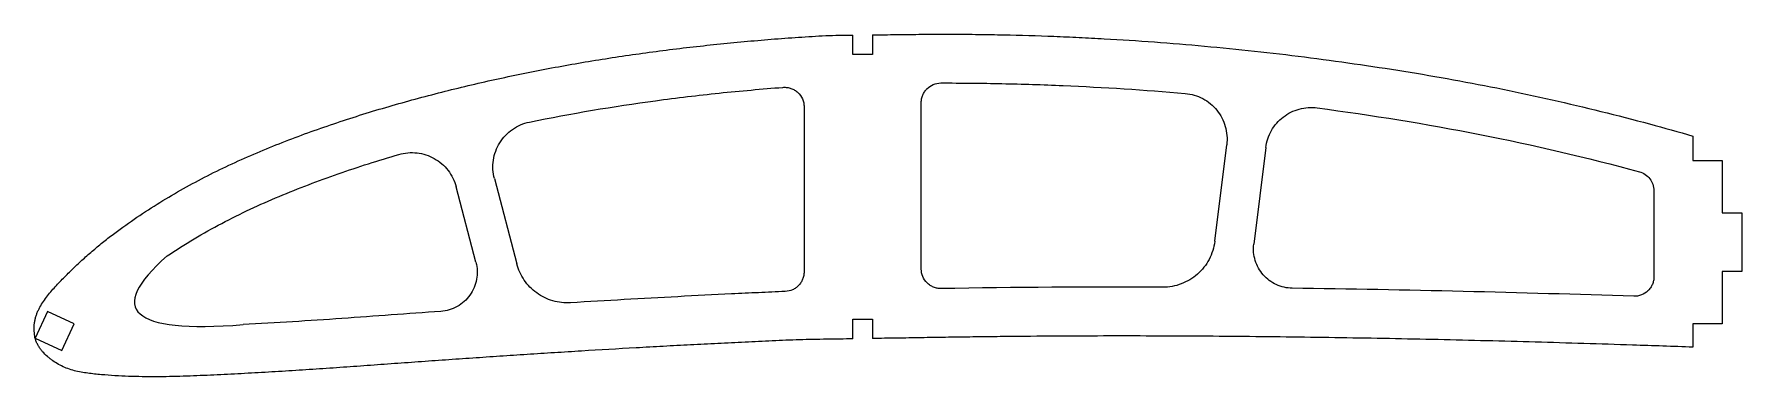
# Model space of a CAD drawing. Header units: millimetres. Extents: x -86 to 89, y 10 to 46.
import ezdxf

# ---------------------------------------------------------------- set-up
doc = ezdxf.new("R2010")
doc.units = ezdxf.units.MM

msp = doc.modelspace()

# ---------------------------------------------------------------- linework, layer by layer
for p, q in [((-0.1, 45.46), (-0.1, 43.46)), ((-2.1, 43.46), (-2.1, 45.44)), ((-0.1, 43.46), (-2.1, 43.46)), ((83.9, 35.1), (83.9, 32.6)), ((83.9, 32.6), (86.9, 32.6)), ((86.9, 32.6), (86.9, 27.22)), ((86.9, 27.22), (88.9, 27.22)), ((88.9, 27.22), (88.9, 21.22)), ((88.9, 21.22), (86.9, 21.22)), ((86.9, 21.22), (86.9, 15.88)), ((-2.1, 14.34), (-2.1, 16.34)), ((-2.1, 16.34), (-0.1, 16.34)), ((-0.1, 16.34), (-0.1, 14.38)), ((86.9, 15.88), (83.9, 15.88)), ((83.9, 15.88), (83.9, 13.48))]:
    msp.add_line(p, q)
at = {"color": 7, "linetype": 'Continuous', "lineweight": 25}
for p, q in [((4.9, 21.48), (4.9, 38.53)), ((-7.1, 38.09), (-7.1, 21.18)), ((34.94, 24.32), (36.17, 34.21)), ((40.16, 33.91), (38.94, 24.03)), ((-40.69, 22.18), (-42.72, 29.91)), ((-38.8, 30.74), (-36.51, 22.01)), ((79.9, 29.51), (79.9, 20.69)), ((-72.31, 22.82), (-72.31, 22.82)), ((-84.54, 17.13), (-85.81, 14.41)), ((-81.82, 15.86), (-84.54, 17.13)), ((-83.09, 13.15), (-81.82, 15.86)), ((-85.81, 14.41), (-83.09, 13.15))]:
    msp.add_line(p, q, dxfattribs=at)
for points, knots in [([(-0.1, 45.46), (0.09, 45.46), (1.14, 45.47), (3.05, 45.49), (5.62, 45.53), (8.19, 45.53), (10.77, 45.51), (14.2, 45.45), (17.63, 45.35), (21.05, 45.2), (24.48, 45.02), (28.76, 44.74), (33.89, 44.32), (39.01, 43.81), (44.12, 43.21), (49.22, 42.52), (54.31, 41.75), (61.08, 40.59), (69.48, 38.88), (77.64, 36.86), (82.42, 35.53), (83.9, 35.1)], [0.465171, 0.465171, 0.465171, 0.465171, 0.4686522, 0.4842772, 0.4999022, 0.5155272, 0.5311522, 0.5467772, 0.5780272, 0.5936522, 0.6092772, 0.6405272, 0.6717772, 0.7030272, 0.7342772, 0.7655272, 0.7967772, 0.8280272, 0.8905272, 0.9530272, 0.9810102, 0.9810102, 0.9810102, 0.9810102]), ([(-2.1, 14.34), (-2.99, 14.32), (-4.35, 14.3), (-6.17, 14.27), (-7.57, 14.24), (-8.96, 14.19), (-10.35, 14.12), (-11.75, 14.05), (-13.61, 13.97), (-15.93, 13.86), (-18.72, 13.72), (-21.51, 13.57), (-25.23, 13.36), (-28.94, 13.15), (-32.66, 12.91), (-35.45, 12.73), (-38.24, 12.55), (-41.02, 12.36), (-43.81, 12.17), (-46.6, 11.97), (-49.38, 11.77), (-52.17, 11.57), (-54.96, 11.37), (-57.75, 11.18), (-60.54, 11), (-62.86, 10.87), (-64.72, 10.77), (-66.12, 10.7), (-67.52, 10.63), (-68.91, 10.57), (-70.31, 10.51), (-71.71, 10.47), (-73.1, 10.45), (-74.5, 10.45), (-75.9, 10.48), (-77.3, 10.53), (-78.69, 10.63), (-80.08, 10.76), (-81.47, 10.96), (-82.59, 11.3), (-83.42, 11.71), (-83.92, 12.02), (-84.29, 12.3), (-84.65, 12.6), (-84.98, 12.93), (-85.23, 13.24), (-85.37, 13.43), (-85.46, 13.58), (-85.55, 13.73), (-85.63, 13.89), (-85.7, 14.05), (-85.76, 14.21), (-85.82, 14.37), (-85.85, 14.54), (-85.87, 14.72), (-85.89, 14.89), (-85.9, 15.06), (-85.91, 15.3), (-85.92, 15.59), (-85.89, 15.88), (-85.86, 16.11), (-85.83, 16.28), (-85.79, 16.45), (-85.73, 16.67), (-85.63, 16.95), (-85.49, 17.27), (-85.28, 17.68), (-84.97, 18.17), (-84.55, 18.74), (-84.11, 19.28), (-83.64, 19.8), (-83.16, 20.31), (-82.67, 20.8), (-82.01, 21.46), (-81.17, 22.26), (-80.12, 23.2), (-79.05, 24.09), (-77.95, 24.95), (-76.45, 26.06), (-74.53, 27.38), (-72.15, 28.86), (-69.72, 30.24), (-67.24, 31.52), (-64.71, 32.71), (-62.14, 33.8), (-59.54, 34.83), (-56.91, 35.79), (-54.26, 36.69), (-51.6, 37.54), (-48.92, 38.33), (-46.23, 39.07), (-43.52, 39.77), (-40.8, 40.43), (-38.08, 41.04), (-34.43, 41.8), (-29.85, 42.65), (-25.25, 43.36), (-21.56, 43.86), (-18.79, 44.2), (-16.02, 44.5), (-13.24, 44.77), (-10.46, 45.01), (-7.67, 45.22), (-4.89, 45.39), (-3.03, 45.44), (-2.1, 45.44)], [0.2635635, 0.2635635, 0.2635635, 0.2635635, 0.2714764, 0.2756018, 0.2797272, 0.2838525, 0.2879779, 0.2921033, 0.2962287, 0.3044794, 0.3127301, 0.3209809, 0.3292316, 0.3457331, 0.3539839, 0.3622346, 0.3704853, 0.3787361, 0.3869868, 0.3952376, 0.4034883, 0.4117391, 0.4199898, 0.4282405, 0.4364913, 0.444742, 0.4488674, 0.4529928, 0.4571181, 0.4612435, 0.4653689, 0.4694943, 0.4736196, 0.477745, 0.4818704, 0.4859957, 0.4901211, 0.4942465, 0.4983719, 0.5024972, 0.5045599, 0.5066226, 0.507654, 0.5086853, 0.510748, 0.5117793, 0.512295, 0.5128107, 0.5133263, 0.513842, 0.5143577, 0.5148734, 0.515389, 0.5159047, 0.5164204, 0.516936, 0.5174517, 0.5179674, 0.5189987, 0.5200301, 0.5205457, 0.5210614, 0.5215771, 0.5220928, 0.5231241, 0.5241554, 0.5251868, 0.5272495, 0.5293122, 0.5313748, 0.5334375, 0.5355002, 0.5375629, 0.5396256, 0.543751, 0.5478763, 0.5520017, 0.5561271, 0.5602524, 0.5685032, 0.5767539, 0.5850047, 0.5932554, 0.6015062, 0.6097569, 0.6180076, 0.6262584, 0.6345091, 0.6427599, 0.6510106, 0.6592614, 0.6675121, 0.6757628, 0.6840136, 0.6922643, 0.7087658, 0.7252673, 0.733518, 0.7417688, 0.7500195, 0.7582703, 0.766521, 0.7747718, 0.7830225, 0.7912732, 0.7912732, 0.7912732, 0.7912732]), ([(4.9, 38.53), (4.9, 38.66), (4.91, 38.79), (4.96, 39.04), (5, 39.17), (5.1, 39.41), (5.16, 39.53), (5.31, 39.74), (5.39, 39.85), (5.67, 40.12), (5.89, 40.27), (6.37, 40.47), (6.63, 40.53), (6.9, 40.53)], [0, 0, 0, 0, 0.125, 0.125, 0.25, 0.25, 0.375, 0.375, 0.5, 0.5, 0.75, 0.75, 1, 1, 1, 1]), ([(6.9, 40.53), (8.99, 40.53), (11.07, 40.51), (15.25, 40.42), (17.33, 40.36), (23.59, 40.09), (27.75, 39.82), (31.91, 39.46)], [0, 0, 0, 0, 0.25, 0.25, 0.5, 0.5, 1, 1, 1, 1]), ([(-35.21, 36.53), (-30.93, 37.41), (-26.62, 38.13), (-20.13, 39.01), (-17.96, 39.27), (-14.7, 39.61), (-13.61, 39.71), (-11.44, 39.91), (-10.35, 40), (-9.26, 40.08)], [0, 0, 0, 0, 0.5, 0.5, 0.75, 0.75, 0.875, 0.875, 1, 1, 1, 1]), ([(-9.26, 40.08), (-9.12, 40.09), (-8.98, 40.09), (-8.71, 40.05), (-8.57, 40.02), (-8.31, 39.93), (-8.19, 39.88), (-7.95, 39.73), (-7.84, 39.65), (-7.54, 39.37), (-7.38, 39.14), (-7.21, 38.77), (-7.17, 38.63), (-7.11, 38.36), (-7.1, 38.23), (-7.1, 38.09)], [0, 0, 0, 0, 0.125, 0.125, 0.25, 0.25, 0.375, 0.375, 0.5, 0.5, 0.75, 0.75, 0.875, 0.875, 1, 1, 1, 1]), ([(31.91, 39.46), (32.23, 39.43), (32.54, 39.37), (33.14, 39.2), (33.43, 39.08), (33.99, 38.78), (34.25, 38.61), (34.73, 38.21), (34.96, 37.98), (35.35, 37.5), (35.52, 37.24), (35.82, 36.68), (35.93, 36.38), (36.11, 35.78), (36.16, 35.47), (36.21, 34.84), (36.21, 34.53), (36.17, 34.21)], [0, 0, 0, 0, 0.125, 0.125, 0.25, 0.25, 0.375, 0.375, 0.5, 0.5, 0.625, 0.625, 0.75, 0.75, 0.875, 0.875, 1, 1, 1, 1]), ([(40.16, 33.91), (40.2, 34.22), (40.27, 34.52), (40.46, 35.1), (40.59, 35.39), (40.9, 35.93), (41.08, 36.18), (41.48, 36.64), (41.71, 36.86), (42.19, 37.23), (42.45, 37.4), (43.01, 37.67), (43.3, 37.78), (43.89, 37.94), (44.2, 37.99), (44.82, 38.03), (45.13, 38.02), (45.44, 37.98)], [0, 0, 0, 0, 0.125, 0.125, 0.25, 0.25, 0.375, 0.375, 0.5, 0.5, 0.625, 0.625, 0.75, 0.75, 0.875, 0.875, 1, 1, 1, 1]), ([(45.44, 37.98), (51.03, 37.24), (56.58, 36.34), (67.58, 34.17), (73.02, 32.9), (78.42, 31.44)], [0, 0, 0, 0, 0.5, 0.5, 1, 1, 1, 1]), ([(-38.8, 30.74), (-38.89, 31.05), (-38.93, 31.36), (-38.97, 32), (-38.95, 32.32), (-38.86, 32.95), (-38.78, 33.25), (-38.56, 33.85), (-38.42, 34.14), (-38.09, 34.67), (-37.89, 34.93), (-37.45, 35.39), (-37.21, 35.6), (-36.7, 35.96), (-36.42, 36.12), (-35.83, 36.37), (-35.53, 36.46), (-35.21, 36.53)], [0, 0, 0, 0, 0.125, 0.125, 0.25, 0.25, 0.375, 0.375, 0.5, 0.5, 0.625, 0.625, 0.75, 0.75, 0.875, 0.875, 1, 1, 1, 1]), ([(-48.58, 33.21), (-48.28, 33.3), (-47.97, 33.36), (-47.35, 33.41), (-47.03, 33.41), (-46.41, 33.34), (-46.11, 33.27), (-45.51, 33.08), (-45.22, 32.95), (-44.68, 32.64), (-44.43, 32.47), (-43.95, 32.05), (-43.74, 31.83), (-43.36, 31.34), (-43.19, 31.07), (-42.91, 30.5), (-42.8, 30.21), (-42.72, 29.91)], [0, 0, 0, 0, 0.125, 0.125, 0.25, 0.25, 0.375, 0.375, 0.5, 0.5, 0.625, 0.625, 0.75, 0.75, 0.875, 0.875, 1, 1, 1, 1]), ([(-72.31, 22.82), (-70.49, 24.04), (-68.62, 25.15), (-64.79, 27.17), (-62.83, 28.08), (-58.85, 29.75), (-56.83, 30.52), (-52.74, 31.94), (-50.67, 32.6), (-48.58, 33.21)], [0, 0, 0, 0, 0.25, 0.25, 0.5, 0.5, 0.75, 0.75, 1, 1, 1, 1]), ([(78.42, 31.44), (78.63, 31.38), (78.83, 31.29), (79.2, 31.05), (79.35, 30.9), (79.62, 30.55), (79.72, 30.36), (79.86, 29.95), (79.9, 29.73), (79.9, 29.51)], [0, 0, 0, 0, 0.25, 0.25, 0.5, 0.5, 0.75, 0.75, 1, 1, 1, 1]), ([(34.94, 24.32), (34.9, 23.99), (34.83, 23.68), (34.64, 23.06), (34.52, 22.76), (34.21, 22.19), (34.04, 21.92), (33.64, 21.41), (33.41, 21.17), (32.93, 20.74), (32.67, 20.55), (32.11, 20.22), (31.82, 20.08), (31.21, 19.85), (30.9, 19.76), (30.26, 19.65), (29.94, 19.62), (29.61, 19.62)], [0, 0, 0, 0, 0.125, 0.125, 0.25, 0.25, 0.375, 0.375, 0.5, 0.5, 0.625, 0.625, 0.75, 0.75, 0.875, 0.875, 1, 1, 1, 1]), ([(42.88, 19.51), (42.6, 19.52), (42.32, 19.55), (41.77, 19.67), (41.5, 19.77), (40.99, 20), (40.75, 20.15), (40.3, 20.49), (40.09, 20.68), (39.72, 21.1), (39.56, 21.33), (39.28, 21.83), (39.17, 22.09), (39.01, 22.62), (38.95, 22.91), (38.9, 23.47), (38.91, 23.75), (38.94, 24.03)], [0, 0, 0, 0, 0.125, 0.125, 0.25, 0.25, 0.375, 0.375, 0.5, 0.5, 0.625, 0.625, 0.75, 0.75, 0.875, 0.875, 1, 1, 1, 1]), ([(-40.69, 22.18), (-40.61, 21.89), (-40.57, 21.6), (-40.55, 21.02), (-40.57, 20.72), (-40.68, 20.14), (-40.76, 19.86), (-40.99, 19.31), (-41.14, 19.05), (-41.48, 18.58), (-41.68, 18.35), (-42.12, 17.96), (-42.35, 17.79), (-42.87, 17.5), (-43.14, 17.39), (-43.71, 17.22), (-44, 17.17), (-44.3, 17.15)], [0, 0, 0, 0, 0.125, 0.125, 0.25, 0.25, 0.375, 0.375, 0.5, 0.5, 0.625, 0.625, 0.75, 0.75, 0.875, 0.875, 1, 1, 1, 1]), ([(-31, 18.03), (-31.62, 17.99), (-32.22, 18.06), (-33.12, 18.32), (-33.4, 18.43), (-33.95, 18.69), (-34.22, 18.85), (-34.72, 19.21), (-34.95, 19.42), (-35.37, 19.85), (-35.57, 20.09), (-36.09, 20.86), (-36.35, 21.41), (-36.51, 22.01)], [0, 0, 0, 0, 0.25, 0.25, 0.375, 0.375, 0.5, 0.5, 0.625, 0.625, 0.75, 0.75, 1, 1, 1, 1]), ([(-7.1, 21.18), (-7.1, 21.06), (-7.11, 20.93), (-7.16, 20.68), (-7.2, 20.56), (-7.29, 20.32), (-7.35, 20.21), (-7.49, 19.99), (-7.57, 19.89), (-7.75, 19.71), (-7.84, 19.62), (-8.05, 19.48), (-8.16, 19.41), (-8.51, 19.26), (-8.76, 19.2), (-9.02, 19.19)], [0, 0, 0, 0, 0.125, 0.125, 0.25, 0.25, 0.375, 0.375, 0.5, 0.5, 0.625, 0.625, 0.75, 0.75, 1, 1, 1, 1]), ([(6.93, 19.48), (6.8, 19.48), (6.67, 19.49), (6.41, 19.54), (6.28, 19.58), (6.03, 19.68), (5.92, 19.74), (5.7, 19.88), (5.59, 19.97), (5.31, 20.24), (5.16, 20.47), (4.95, 20.95), (4.9, 21.22), (4.9, 21.48)], [0, 0, 0, 0, 0.125, 0.125, 0.25, 0.25, 0.375, 0.375, 0.5, 0.5, 0.75, 0.75, 1, 1, 1, 1]), ([(77.83, 18.69), (72.01, 18.88), (66.19, 19.05), (54.54, 19.33), (48.71, 19.44), (42.88, 19.51)], [0, 0, 0, 0, 0.5, 0.5, 1, 1, 1, 1]), ([(79.9, 20.69), (79.9, 20.56), (79.89, 20.42), (79.83, 20.16), (79.79, 20.03), (79.69, 19.79), (79.63, 19.67), (79.47, 19.45), (79.39, 19.35), (79.1, 19.07), (78.87, 18.92), (78.5, 18.78), (78.37, 18.74), (78.1, 18.7), (77.97, 18.69), (77.83, 18.69)], [0, 0, 0, 0, 0.125, 0.125, 0.25, 0.25, 0.375, 0.375, 0.5, 0.5, 0.75, 0.75, 0.875, 0.875, 1, 1, 1, 1]), ([(-9.02, 19.19), (-9.94, 19.15), (-10.85, 19.1), (-12.68, 19.02), (-13.6, 18.98), (-16.35, 18.85), (-18.18, 18.75), (-23.67, 18.46), (-27.34, 18.25), (-31, 18.03)], [0, 0, 0, 0, 0.125, 0.125, 0.25, 0.25, 0.5, 0.5, 1, 1, 1, 1]), ([(-44.3, 17.15), (-47.67, 16.91), (-51.04, 16.66), (-56.1, 16.3), (-57.78, 16.19), (-61.15, 15.98), (-62.84, 15.88), (-64.53, 15.79)], [0, 0, 0, 0, 0.5, 0.5, 0.75, 0.75, 1, 1, 1, 1]), ([(83.9, 13.48), (81.84, 13.56), (76.46, 13.74), (67.76, 14.01), (59.46, 14.22), (52.82, 14.36), (47.85, 14.44), (42.87, 14.52), (37.89, 14.57), (32.91, 14.61), (27.92, 14.63), (22.94, 14.63), (17.96, 14.61), (13.8, 14.57), (10.48, 14.53), (7.99, 14.5), (5.91, 14.47), (4.25, 14.43), (2.59, 14.41), (1.14, 14.39), (0.1, 14.38), (-0.1, 14.38)], [0.0088933, 0.0088933, 0.0088933, 0.0088933, 0.0272495, 0.0567465, 0.0862435, 0.100992, 0.1157405, 0.1304891, 0.1452376, 0.1599861, 0.1747346, 0.1894831, 0.2042316, 0.2189801, 0.2263544, 0.2337287, 0.2411029, 0.24479, 0.2484772, 0.2558514, 0.2576495, 0.2576495, 0.2576495, 0.2576495])]:
    msp.add_open_spline(points, degree=3, knots=knots, dxfattribs=at)
for points in [[(-72.31, 22.82), (-78.59, 17.25), (-76, 14.91), (-64.53, 15.79)], [(29.61, 19.62), (22.05, 19.65), (14.49, 19.61), (6.93, 19.48)], [(-64.53, 15.79), (-64.53, 15.79), (-64.53, 15.79), (-64.53, 15.79)]]:
    msp.add_open_spline(points, degree=3, dxfattribs=at)

doc.saveas('drawing.dxf')
